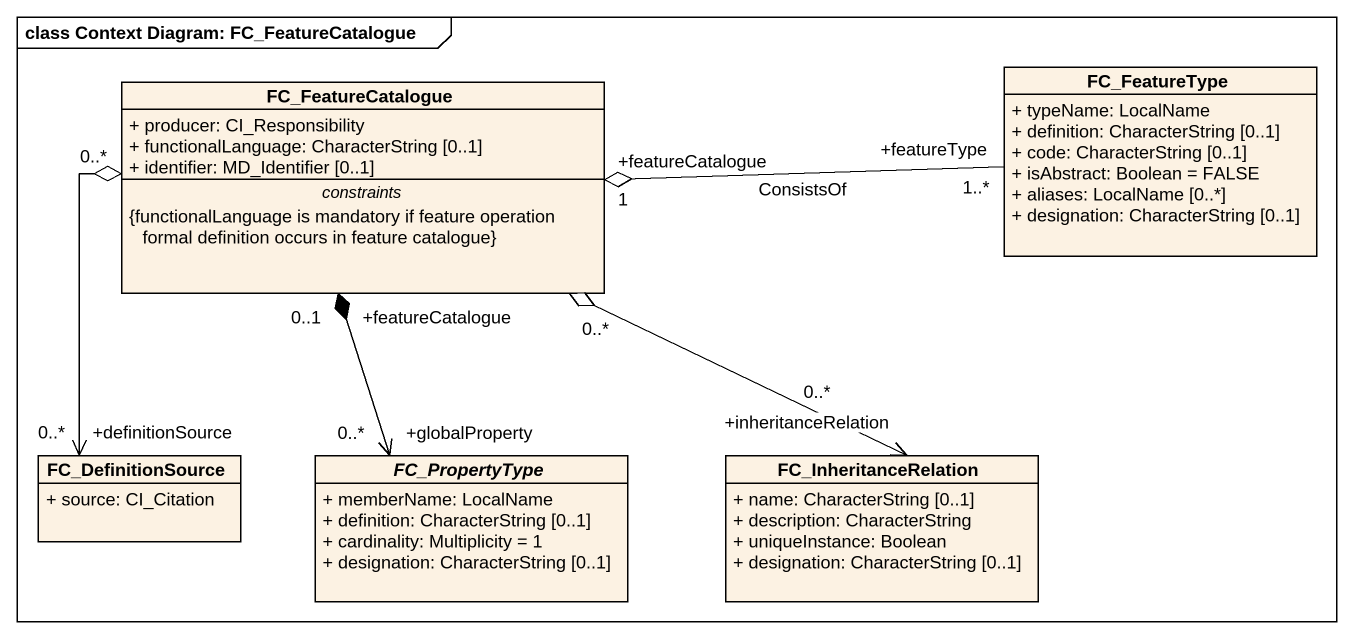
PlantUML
@startuml
mainframe class Context Diagram: FC_FeatureCatalogue
hide circle
hide empty members
skinparam classAttributeIconSize 0
class FC_FeatureType {
  + typeName: LocalName
  + definition: CharacterString [0..1]
  + code: CharacterString [0..1]
  + isAbstract: Boolean = FALSE
  + aliases: LocalName [0..*]
  + designation: CharacterString [0..1]
}
class FC_FeatureCatalogue {
  + producer: CI_Responsibility
  + functionalLanguage: CharacterString [0..1]
  + identifier: MD_Identifier [0..1]
  -- constraints --
  {functionalLanguage is mandatory if feature operation formal definition occurs in feature catalogue}
}
class FC_DefinitionSource {
  + source: CI_Citation
}
abstract class FC_PropertyType {
  + memberName: LocalName
  + definition: CharacterString [0..1]
  + cardinality: Multiplicity = 1
  + designation: CharacterString [0..1]
}
class FC_InheritanceRelation {
  + name: CharacterString [0..1]
  + description: CharacterString
  + uniqueInstance: Boolean
  + designation: CharacterString [0..1]
}
FC_FeatureType "+featureType\n1..*" -left-o "+featureCatalogue\n1" FC_FeatureCatalogue : ConsistsOf
FC_FeatureCatalogue "0..*" o--> "+definitionSource\n0..*" FC_DefinitionSource
FC_FeatureCatalogue "+featureCatalogue\n0..1" *--> "+globalProperty\n0..*" FC_PropertyType
FC_FeatureCatalogue "0..*" o--> "+inheritanceRelation\n0..*" FC_InheritanceRelation
@enduml
